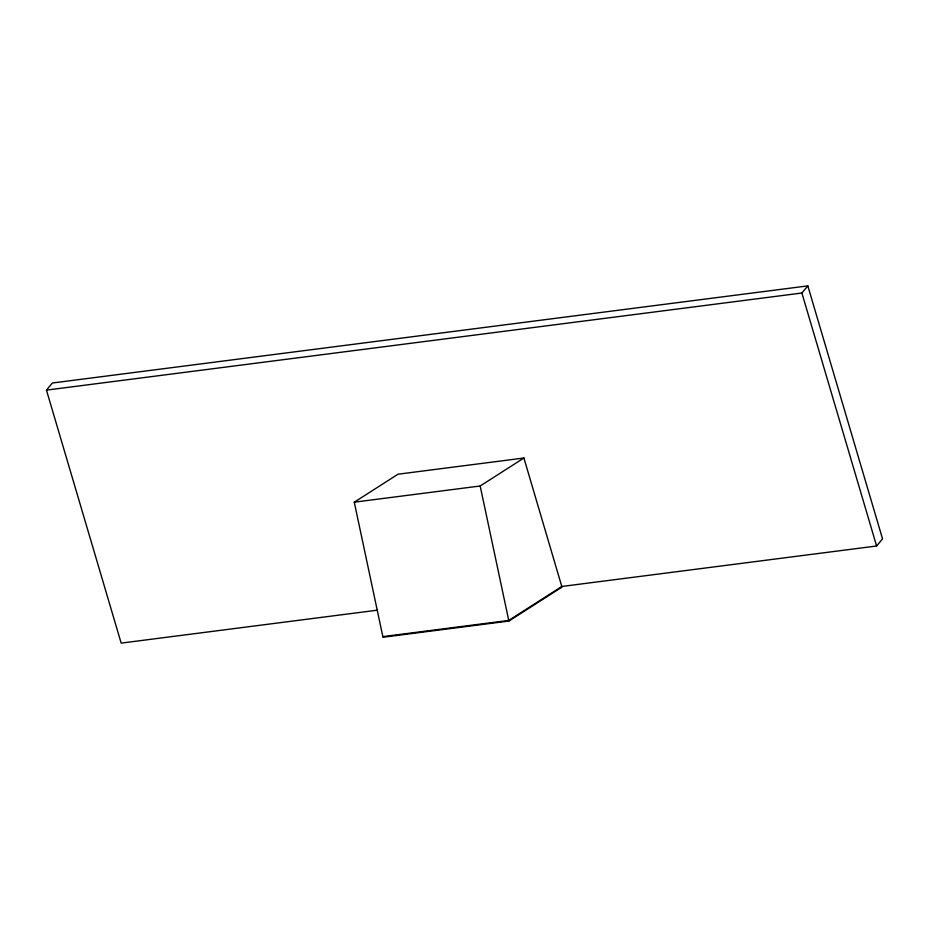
<?xml version="1.0" encoding="UTF-8"?>
<svg xmlns="http://www.w3.org/2000/svg" width="929" height="929" viewBox="0 0 929 929"><rect width="100%" height="100%" fill="white"/><g stroke="black" fill="none" stroke-linecap="round" stroke-linejoin="round"><path stroke-width="1.39" d="M377.302 610.19L121.176 643.112L46.45 390.122L52.384 383.003L807.824 285.888L882.55 538.878L876.616 545.997L561.488 586.513M46.45 390.122L801.89 293.018L807.824 285.888M354.274 502.183L398.007 474.208L523.91 458.02L561.975 587.093L508.883 621.06L382.98 637.248L354.274 502.183L480.177 485.995L523.91 458.02M561.848 586.466L508.755 620.433L382.841 636.62M801.89 293.018L876.616 545.997M480.177 485.995L508.883 621.06"/></g></svg>
